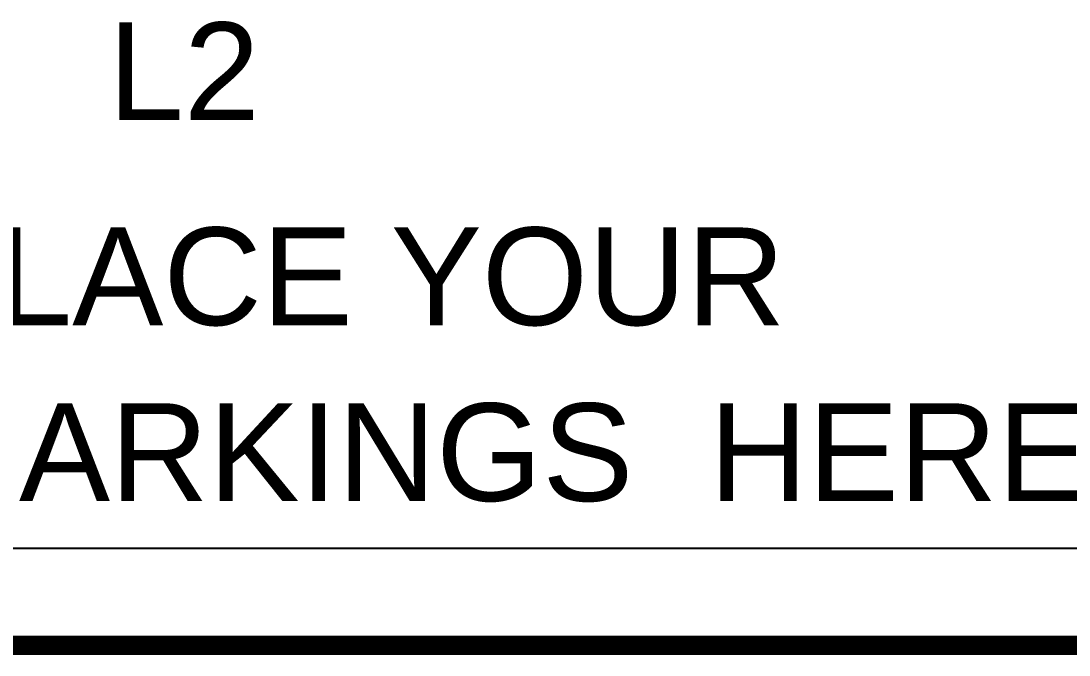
# Model space of a CAD drawing. Header units: inches. Extents: x -0.14 to 3.29, y -0.08 to 7.88.
# Drawn here: x 0.7178 to 1.1468, y -0.0039 to 0.2557 of the extents above; entities that cross this region are included whole.
import ezdxf

# ---------------------------------------------------------------- set-up
doc = ezdxf.new("R2010")
doc.units = ezdxf.units.IN
doc.header["$MEASUREMENT"] = 0
for name, color, linetype in [('Board outline', 6, 'Continuous'), ('Bottom Layer', 5, 'Continuous'), ('PCBM Notes', 216, 'Continuous'), ('Top Layer', 1, 'Continuous'), ('Top Overlay', 2, 'Continuous')]:
    doc.layers.add(name, color=color, linetype=linetype)
doc.styles.add('Arial', font='', dxfattribs={"height": 0.2})
doc.styles.get('Arial').set_extended_font_data('Arial')

msp = doc.modelspace()

# ---------------------------------------------------------------- linework, layer by layer
at = {"layer": 'Board outline'}
msp.add_lwpolyline([(0.1181099, 1e-07, 0.007874, 0.007874, 0), (3.0314959, 1e-07, 0.007874, 0.007874, 0)], format="xyseb", dxfattribs=at)
at = {"layer": 'Bottom Layer'}
msp.add_line((2.931393, 0.0397092), (0.2182128, 0.0397092), dxfattribs=at)
at = {"layer": 'Top Layer'}
msp.add_line((2.9360441, 0.0397092), (0.2135617, 0.0397092), dxfattribs=at)

# ---------------------------------------------------------------- texts
at = {"layer": 'PCBM Notes', "style": 'Arial'}
for s, p in [('PLACE YOUR', (0.6704464, 0.1311086)), ('MARKINGS  HERE', (0.6704464, 0.0591241))]:
    msp.add_text(s, height=0.04, rotation=360, dxfattribs=at).set_placement(p)
at = {"layer": 'Top Overlay', "style": 'Arial'}
msp.add_text('L2', height=0.04, dxfattribs=at).set_placement((0.7534259, 0.215056))

doc.saveas('drawing.dxf')
